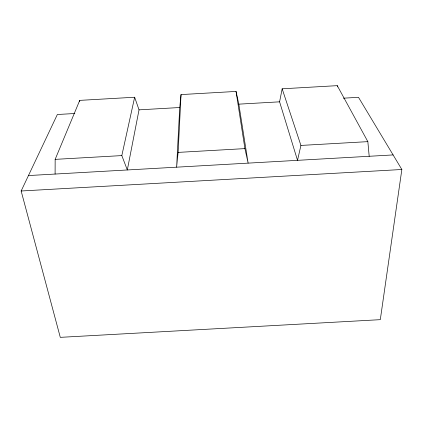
<?xml version="1.0" encoding="UTF-8"?>
<svg xmlns="http://www.w3.org/2000/svg" width="423" height="423" viewBox="0 0 423 423"><rect width="100%" height="100%" fill="white"/><g stroke="black" fill="none" stroke-linecap="round" stroke-linejoin="round"><path stroke-width="0.63" d="M55.101 174.054L55.154 159.371L79.725 100.378L134.651 97.237L139.03 109.848L127.318 169.967L121.819 155.59L134.651 97.237M79.688 101.663L79.725 100.378M181.033 94.583L179.738 107.521L176.603 167.18L178.12 152.396L181.033 94.583L236.05 91.437L238.815 104.153L248.132 163.13L244.917 148.61L236.05 91.437M343.365 98.184L358.498 97.322L401.85 169.496L380.303 319.666L60.293 337.348L21.15 190.995L57.354 114.506L74.839 113.507M282.162 88.804L300.917 145.433L297.517 160.338L279.587 101.827L282.162 88.804L337.268 85.652L367.846 141.642L369.189 156.283M139.03 109.848L179.738 107.521M238.815 104.153L279.587 101.827M55.154 159.371L121.819 155.59M178.12 152.396L244.917 148.61M300.917 145.433L367.846 141.642M28.452 175.561L393.099 154.929M21.15 190.995L401.85 169.496M337.268 85.652L337.417 86.932"/></g></svg>
